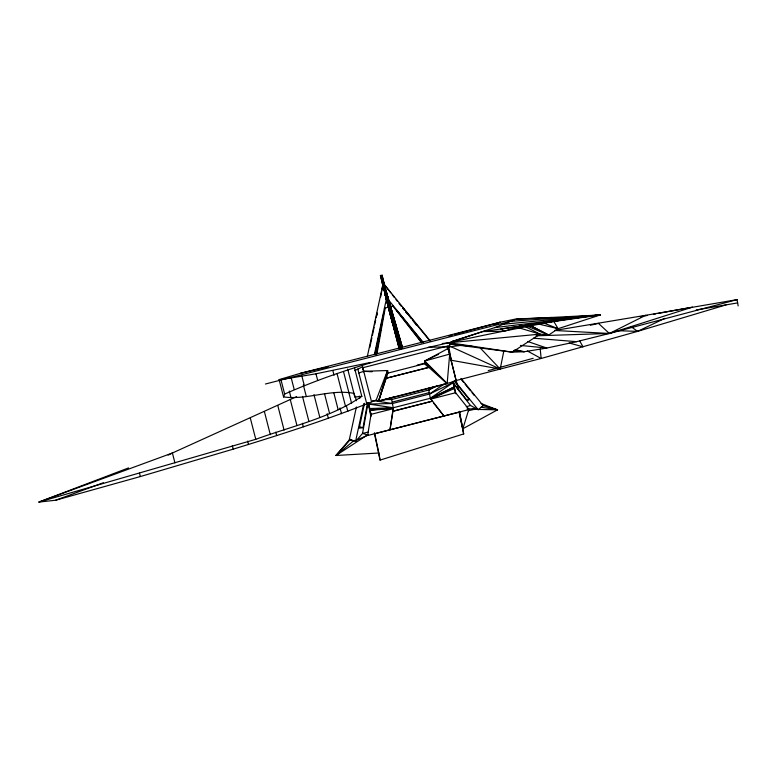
<?xml version="1.0" encoding="UTF-8"?>
<svg xmlns="http://www.w3.org/2000/svg" width="777" height="777" viewBox="0 0 777 777"><rect width="100%" height="100%" fill="white"/><g stroke="black" fill="none" stroke-linecap="round" stroke-linejoin="round"><path stroke-width="1.17" d="M447.649 346.231L448.222 348.446L424.611 361.052L447.154 383.702L449.679 354.108L424.611 361.052L424.815 363.791L428.817 367.453L386.12 378.263L428.807 367.346L447.154 383.702L378.603 401.233L386.12 378.263M453.496 383.644L470.571 405.497L478.224 409.741L483.177 405.604L460.975 378.418M368.521 402.68L368.784 404.05L392.443 403.516L429.506 394.036L453.37 382.42L454.234 386.917L430.303 398.28L393.249 407.76L389.986 429.807L393.395 408.634L391.365 397.63M428.428 388.15L430.458 399.164L454.526 388.403L455.633 392.725L469.114 409.566L367.638 435.518L371.047 414.355L368.784 404.05L393.249 407.76L369.969 410.188L370.988 415.345M380.681 296.872L382.808 285.023L382.342 283.119L383.906 282.721L384.382 284.654L390.773 292.861M376.787 315.345L377.224 312.966L376.175 317.696M364.51 403.312L359.197 428.195L363.034 427.651L367.56 402.622M376.194 354.953L383.741 313.238L374.883 354.72M368.113 402.564L362.529 433.459L355.555 441.453L349.252 439.986L356.4 406.954M376.942 353.836L385.324 307.478M503.768 351.291L500.194 369.056L456.138 380.536L447.435 346.289L448.3 349.601L448.222 348.446M369.852 347.329L371.872 337.849M372.377 335.479L374.145 327.185M374.66 324.805L375.67 320.066M367.385 356.235L382.808 285.023L383.139 286.334L382.605 286.208M355.555 441.453L363.723 403.729M374.446 354.225L386.383 299.096M394.026 396.969L378.613 401.282L387.558 370.532L363.723 371.299L358.848 372.999M386.14 378.37L387.742 373.154L387.558 370.532L376.194 400.068C329.526 419.075 281.391 434.382 233.207 449.145L140.346 476.554L55.585 500.242L38.85 502.078L128.574 467.909M481.031 403.486L497.523 409.838L462.869 428.739L468.852 409.236M376.194 400.068L378.545 400.932L386.791 376.165M279.108 379.613L280.934 379.613L284.654 394.075L283.566 396.969L279.108 379.613L300.349 373.329L500.281 322.202L517.472 318.667L510.47 321.357L265.433 384.013M459.362 412.189L463.684 433.935L380.06 460.101L378.846 453.01L335.955 455.487L349.99 439.228M368.084 434.576L335.955 455.487L349.776 440.103L351.913 439.559M296.629 396.629L172.397 453.001L38.85 502.078L255.779 439.316C291.346 426.311 330.293 418.007 361.81 396.357L354.516 367.939M384.897 286.752L385.567 286.189M452.292 381.536L467.123 400.524L468.774 399.145M335.955 455.487L354.283 440.297M367.638 435.518L368.249 435.052L362.529 433.459L368.317 432.061M429.506 394.036L443.92 384.139M453.37 382.42L430.303 398.28L443.939 416.006L433.449 402.904M384.596 399.601L391.705 399.514L428.768 390.035L433.576 386.742M518.434 327.661L539.976 334.139L548.669 335.052L558.09 328.7L600.213 314.967L517.016 319.24M525.359 326.641L539.976 334.139L512.228 352.166L449.533 344.007L451.845 343.774M354.749 370.6L362.568 366.812L371.532 401.69M442.307 343.531L449.436 342.725L512.228 352.166L524.32 351.719L546.823 348.047L576.573 341.666L609.372 333.479L645.755 315.297L737.072 299.631L738.15 305.895M168.172 455.099L172.397 453.001L174.932 462.878M428.768 390.035L437.422 385.732M284.654 394.075C374.728 354.186 473.076 337.315 569.172 318.327L600.213 314.967L510.47 321.357L494.706 327.622L451.554 341.705L482.789 331.546L525.98 325.446M424.796 363.626L424.611 361.052L438.607 354.283M447.669 346.348L451.252 360.256L500.194 369.056L541.132 358.479L637.596 331.371L664.879 318.317M356.896 439.918L368.249 435.052M467.123 400.524L469.308 399.592L454.021 380.798M428.205 347.29L449.728 346.785L449.436 342.725L453.855 340.938M494.755 324.436L500.281 322.202L454.623 334.401M55.585 500.242L103.351 482.74M482.789 331.546L504.118 331.255L519.852 326.175L569.172 318.327M536.091 335.81L609.372 333.479L692.511 307.119L658.168 313.452M616.025 330.643L637.596 331.371L726.077 304.875L737.635 302.894M466.249 406.779L470.571 405.497M488.218 370.619L533.177 358.304M448.776 335.965L452.282 335.023M645.755 315.297L554.681 330.468L609.372 333.479L737.072 299.631M400.932 348.057L383.615 288.335L385.275 287.908L386.995 294.192M389.928 305.759L388.179 299.388L386.519 299.815L388.267 306.187M384.401 308.246L388.432 307.216M389.908 306.517L393.434 305.953M390.268 314.413L391.831 314.015M362.801 369.901L362.636 367.764L447.222 346.134A3744.499 33.188 75.7 0 0 447.387 348.271M417.21 365.093L424.766 363.16M387.742 373.154L424.805 363.685L428.817 367.453M378.545 400.932L456.264 381.051L456.041 379.807M392.191 402.107L429.244 392.628M371.047 414.355L393.395 408.634L369.969 410.188M455.633 392.725L430.458 399.164L454.234 386.917L455.575 393.716M392.686 411.237L432.517 401.049M392.706 411.383L432.546 401.194M300.349 373.329L327.991 366.88M468.405 410.703L476.602 408.848L467.045 408.935M590.345 325.242L598.494 323.407L609.372 333.479M280.934 379.613L315.977 373.805L370.532 362.422M640.394 316.734L642.764 316.297M645.133 315.86L647.503 315.423M653.428 314.326L655.798 313.889M696.202 309.955L726.077 304.875M582.925 317.016L500.844 329.001L504.118 331.255M528.379 325.107L530.769 324.776M533.168 324.436L600.213 314.967L504.059 324.174M449.728 346.785L461.693 345.318M494.706 327.622L600.213 314.967M283.556 396.921C307.07 400.252 330.701 388.801 354.089 393.376L354.866 396.998L361.81 396.357M449.436 342.725L539.976 334.139M551.466 317.472L517.259 318.939M369.648 408.547L393.249 407.76M472.037 409.304L497.523 409.838L483.177 405.662M372.115 371.765L363.723 371.299L363.762 371.911M533.576 338.18L576.573 341.666M520.464 345.435L546.823 348.047L527.806 341.521M449.533 344.007L460.382 345.124M462.801 345.377L466.414 345.746M470.036 346.124L472.445 346.367M513.461 350.602L524.32 351.719L514.918 349.601M387.053 398.815L391.705 399.514M372.649 400.524L392.443 403.516M481.118 407.197L497.523 409.838M359.877 426.923L363.034 427.651M538.257 323.96L558.09 328.7L553.875 321.552M569.104 342.968L583.071 346.833L579.477 340.608M542.948 322.688L558.09 328.7M526.32 325.738L548.669 335.052L530.992 325.767M449.679 346.095L500.194 369.056L480.225 347.96M529.817 325.388L548.669 335.052M527.35 350.981L541.132 358.479L540.219 348.922M630.885 326.525L637.596 331.371M424.611 361.052L447.096 383.401M384.382 284.654L430.332 340.918M423.222 342.424L388.131 299.456L389.996 306.837M454.545 380.759L478.224 409.741M403.166 308.09L404.7 309.965L403.117 308.11M406.225 311.839L429.924 340.967M461.276 379.487L463.568 382.303M465.093 384.178L470.444 390.763M471.979 392.638L474.271 395.454M422.669 342.288L396.678 310.344L421.892 342.618M406.089 311.907L411.276 318.551M412.762 320.445L416.472 325.194M392.259 294.765L394.493 297.62M395.979 299.524L397.474 301.437M398.96 303.341L401.194 306.196M402.68 308.1L404.166 310.004M405.652 311.907L407.138 313.821M392.647 305.74L421.59 342.793M383.615 288.335L385.334 294.619M386.499 292.531L402.428 347.232M385.984 290.734L402.535 347.853M384.936 292.929L401.155 348.64M386.179 291.472L388.024 298.213M386.907 294.337L402.156 347.581M385.839 296.474L400.864 348.756M385.246 294.765L386.354 298.64L384.518 291.899L385.878 297.29M386.946 294.522L394.386 323.436L390.734 309.499M387.538 296.863L401.884 347.669M385.285 294.949L400.592 348.892M401.67 347.911L389.112 302.845L389.267 303.448M386.781 300.553L387.063 301.544M400.077 348.106L387.519 303.117L387.674 303.71M401.253 347.28L390.122 306.789L390.277 307.401M387.509 303.399L388.102 305.565M400.009 348.834L388.558 307.187L388.714 307.799M390.753 309.032L388.84 301.981L387.169 302.408L386.247 298.97M389.083 309.45L387.169 302.408L390.239 314.025M401.262 348.271L391.113 310.703L391.239 311.247M388.257 306.371L388.646 307.828M399.708 348.669L389.549 311.101L389.685 311.645M389.5 304.613L391.899 313.597M392.21 315.064L401 348.086M399.563 348.97L390.52 314.947L390.646 315.472M390.336 307.877L393.036 318.094M386.917 301.495L391.375 318.512M387.655 304.652L391.491 319.162L380.39 275.32L383.003 285.917M390.103 306.993L393.444 319.697M400.835 348.232L393.793 321.357M399.349 348.883L392.162 321.503M392.074 314.811L400.524 347.669M399.223 349.028L389.996 313.481M456.012 379.662L458.838 390.685M357.818 369.017L366.627 403.292M359.197 396.076L359.79 398.368M355.206 396.124L356.381 400.709M347.678 369.017L354.866 396.998M343.57 371.862L348.824 392.346M348.688 391.987L351.612 403.37M346.309 405.516L347.814 411.373M337.004 373.455L341.812 392.181M341.909 392.336L345.512 406.332M332.828 370.532L334.052 375.291M340.035 407.964L341.511 413.714M333.731 392.511L338.16 409.751M324.465 393.531L329.565 413.383M327.166 413.723L328.331 418.269M315.977 373.805L317.686 380.477M313.976 394.619L319.794 417.268M301.894 376.136L304.225 385.227M303.312 384.868L306.274 396.396M302.486 396.387L308.906 421.367M291.103 377.447L294.162 389.364M302.428 423.29L303.321 426.777M289.277 390.996L291.016 397.766M290.297 399.65L296.95 425.553M277.777 405.516L284.091 430.108M275.806 432.187L276.67 435.557M264.423 411.674L270.318 434.654M250.32 418.084L255.779 439.316M247.669 441.132L248.533 444.493M232.333 445.736L233.207 449.145M139.481 473.183L140.346 476.554M388.257 299.679L388.976 302.486M386.596 300.107L387.315 302.913M388.024 305.75L388.675 308.304M388.179 299.388L387.587 297.028L385.926 297.455L387.169 301.855M390.666 309.139L391.229 311.383M391.666 313.053L392.336 315.588M387.024 295.328L388.199 300.048M385.538 296.008L386.635 300.446M386.956 295.105L393.055 318.764L381.954 274.922L384.557 285.518M386.014 291.414L387.169 296.124M385.324 295.347L386.48 300.058M449.679 354.108L456.264 381.051M370.075 410.742L368.337 403.545A3744.499 33.188 75.7 0 0 370.891 416.53M395.396 327.476L395.726 329.021M393.735 327.894L393.89 328.652M459.178 412.694L463.684 433.935M374.611 433.003L378.846 453.01M374.339 433.1L380.06 460.101M459.372 411.315L462.869 428.739M448.582 345.6L451.252 360.256M460.897 411.674L375.942 433.391M387.558 370.532L387.742 373.106M362.412 364.617L362.636 367.764M454.564 390.375A3744.499 33.188 75.7 0 1 454.137 388.179M453.719 386.043A3744.499 33.188 75.7 0 1 452.913 381.915M390.316 314.549L389.005 309.567L392.725 323.863L390.316 314.549"/></g></svg>
